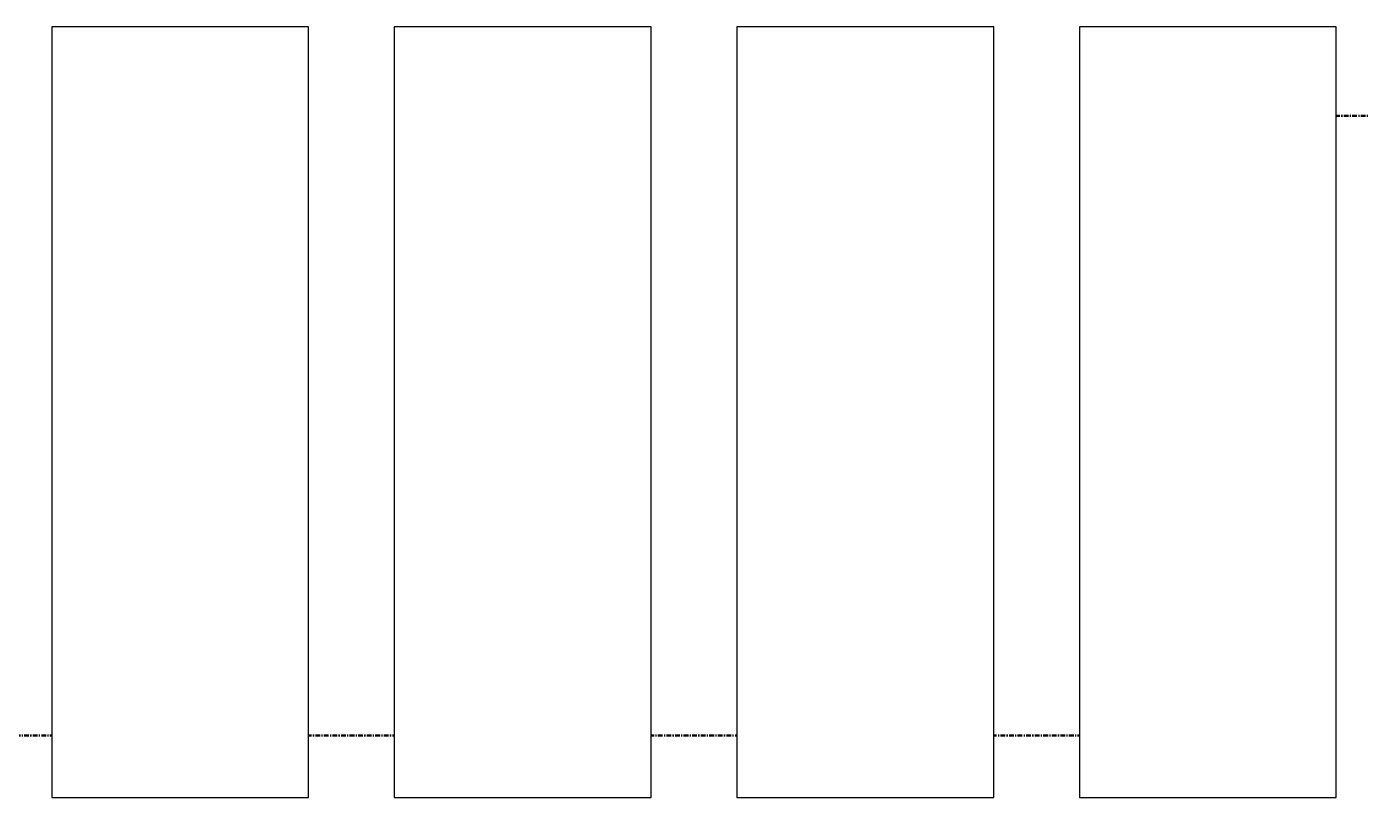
# Model space of a CAD drawing. Header units: millimetres. Extents: x -726012 to -647389, y -20772 to 18805.
# Drawn here: x -669953 to -668396, y 4344 to 5244 of the extents above; entities that cross this region are included whole.
import ezdxf
from ezdxf.xclip import XClip

# ---------------------------------------------------------------- set-up
doc = ezdxf.new("R2010")
doc.units = ezdxf.units.MM
doc.header["$XCLIPFRAME"] = 0
doc.linetypes.add('DPA_Grid _ Level 100', pattern=[10, 5.5, -1.6, 1.3, -1.6])
doc.layers.add('000 - WIPEOUT', color=250, linetype='Continuous')
doc.layers.add('A11_ALU.SOLID SHEET', color=2, linetype='Continuous')
doc.layers.add('G-ANNO-SECL', color=3, linetype='Continuous', lineweight=9)

# ---------------------------------------------------------------- blocks, each defined once
blk = doc.blocks.new('*U1255')
at = {"color": 3}
for points in [[(-450, -6850), (450, -6850), (450, -7150), (-450, -7150)], [(-450, -7250), (450, -7250), (450, -7550), (-450, -7550)], [(-450, -7650), (450, -7650), (450, -7950), (-450, -7950)], [(-450, -8050), (450, -8050), (450, -8350), (-450, -8350)]]:
    blk.add_wipeout(points, dxfattribs=at).dxf.layer = '000 - WIPEOUT'
at = {"layer": 'A11_ALU.SOLID SHEET', "color": 0, "linetype": 'ByBlock'}
for points in [[(-450, -7150), (450, -7150), (450, -6850), (-450, -6850)], [(-450, -7550), (450, -7550), (450, -7250), (-450, -7250)], [(-450, -7950), (450, -7950), (450, -7650), (-450, -7650)], [(-450, -8350), (450, -8350), (450, -8050), (-450, -8050)]]:
    blk.add_lwpolyline(points, close=True, dxfattribs=at)
blk = doc.blocks.new('*U1287')
at = {"layer": 'A11_ALU.SOLID SHEET', "color": 0, "linetype": 'ByBlock', "rotation": 90}
blk.add_blockref('*U1255', (67908.5, 1215), dxfattribs=at)

msp = doc.modelspace()

# ---------------------------------------------------------------- linework, layer by layer
at = {"layer": 'G-ANNO-SECL', "linetype": 'DPA_Grid _ Level 100', "lineweight": 50}
for p, q in [((-668655.2, 5139.9), (-658834.5, 5139.9)), ((-668655.2, 4416.2), (-668655.2, 5139.9)), ((-670136, 4416.2), (-668655.2, 4416.2))]:
    msp.add_line(p, q, dxfattribs=at)

# ---------------------------------------------------------------- next in the draw order: block references
at = {"layer": 'A11_ALU.SOLID SHEET'}
ref = msp.add_blockref('*U1287', (-744682.4, 3579), dxfattribs=at)
XClip(ref).set_block_clipping_path([(22516.8245944298, -23612.0000696909), (92487.8891097467, 7199.9972603897)])

doc.saveas('drawing.dxf')
